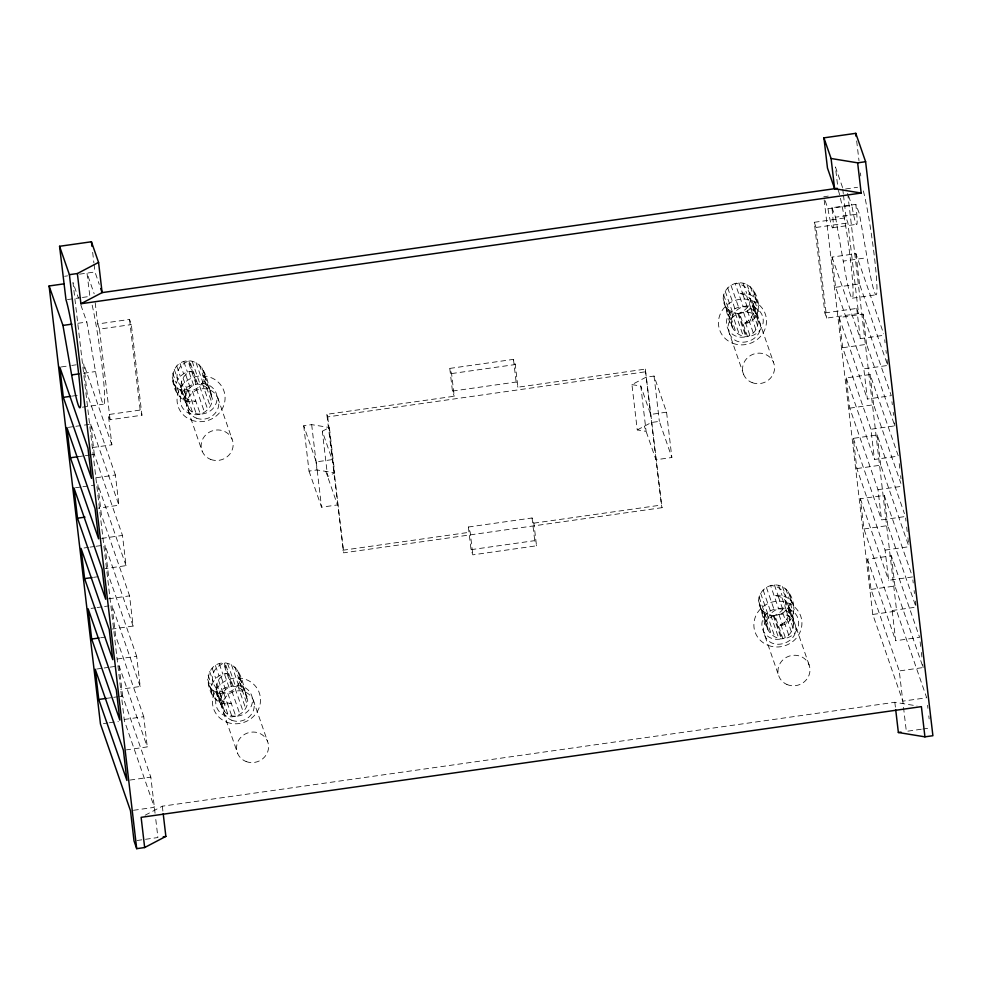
<?xml version="1.0" encoding="UTF-8"?>
<svg xmlns="http://www.w3.org/2000/svg" width="982" height="982" viewBox="0 0 982 982"><rect width="100%" height="100%" fill="white"/><g stroke="black" fill="none" stroke-linecap="round" stroke-linejoin="round"><path stroke-width="0.74" stroke-dasharray="4.91 3.68" d="M176.404 391.29C173.458 381.642 181.793 371.589 191.564 371.306C175.483 376.081 178.528 401.883 195.848 401.147C171.482 407.935 161.956 360.112 189.587 360.775C207.214 362.984 207.607 385.656 212.296 398.643C212.394 407.186 204.87 414.269 196.523 414.711A16.117 15.172 -19.1 0 1 180.258 400.263A16.117 15.172 -19.1 0 1 196.032 384.208L197.64 383.987C203.839 384.723 209.804 388.541 211.695 394.727M172.832 380.967C178.307 399.858 209.583 390.161 203.642 371.503M211.817 693.39C208.871 683.742 217.218 673.701 226.977 673.407C210.897 678.181 213.941 703.984 231.261 703.259C206.907 710.035 197.382 662.212 225.013 662.875C242.64 665.096 243.033 687.756 247.722 700.755C247.82 709.286 240.283 716.381 231.948 716.811A16.117 15.172 -19.1 0 1 215.684 702.376A16.117 15.172 -19.1 0 1 231.445 686.308L233.053 686.099C239.252 686.835 245.218 690.653 247.108 696.827M208.245 683.067C213.732 701.97 244.997 692.261 239.068 673.615M753.66 305.255C760.424 315.431 760.657 331.732 747.498 336.544L745.89 336.765C728.263 334.543 727.871 311.871 723.182 298.884C723.083 290.341 730.62 283.258 738.955 282.816C760.24 282.055 767.445 322.489 743.03 323.643C759.111 318.868 756.066 293.066 738.746 293.802C746.529 291.421 755.784 295.705 758.19 303.659M731.836 326.024C728.889 316.364 737.237 306.372 746.995 306.04A16.117 15.172 -19.1 0 1 763.272 320.488A16.117 15.172 -19.1 0 1 747.498 336.544L739.458 313.319L737.85 313.54C731.651 312.804 725.686 308.986 723.795 302.8M758.129 318.156C756.521 311.429 750.027 306.752 743.214 306.703L735.174 283.479A16.117 15.172 -19.1 0 1 749.499 293.029A16.117 15.172 -19.1 0 1 745.215 309.649L739.458 313.319C749.229 313.037 757.564 302.984 754.618 293.336M789.074 607.355C795.85 617.531 796.083 633.832 782.912 638.656L781.316 638.865C763.689 636.643 763.296 613.983 758.607 600.996C758.509 592.453 766.046 585.358 774.381 584.928C795.666 584.155 802.859 624.601 778.444 625.755C794.536 620.98 791.48 595.178 774.172 595.902C781.954 593.533 791.197 597.817 793.616 605.771M767.261 628.136C764.303 618.464 772.65 608.472 782.421 608.153A16.117 15.172 -19.1 0 1 798.685 622.588A16.117 15.172 -19.1 0 1 782.912 638.656L774.872 615.432L773.276 615.64C767.077 614.904 761.099 611.086 759.221 604.912M793.542 620.256C791.946 613.529 785.44 608.865 778.64 608.803L770.6 585.579A16.117 15.172 -19.1 0 1 784.925 595.141A16.117 15.172 -19.1 0 1 780.641 611.749L774.872 615.432C784.643 615.137 792.99 605.096 790.031 595.448M200.316 414.048C182.996 414.785 179.952 388.982 196.032 384.208L187.992 360.983L182.222 364.666A16.117 15.172 -19.1 0 0 177.938 381.274A16.117 15.172 -19.1 0 0 192.263 390.836L200.316 414.048A16.117 15.172 -19.1 0 0 217.022 396.924A16.117 15.172 -19.1 0 0 197.64 383.987L189.587 360.775M235.729 716.16C218.409 716.885 215.365 691.082 231.445 686.308L223.405 663.096L217.648 666.766A16.117 15.172 -19.1 0 0 213.364 683.386A16.117 15.172 -19.1 0 0 227.689 692.936L235.729 716.16A16.117 15.172 -19.1 0 0 252.435 699.024A16.117 15.172 -19.1 0 0 233.053 686.099L225.013 662.875M729.331 333.229C736.549 351.446 766.979 339.146 759.184 321.04C751.966 302.824 721.537 315.124 729.331 333.229L743.632 374.51M809.131 665.047L794.843 623.766C788.423 605.207 757.539 616.328 764.512 634.716L778.812 675.997M322.317 431.233L329.387 427.526L334.702 472.845L327.632 476.552L322.317 431.233L332.149 459.625L316.229 461.884L303.72 425.758L311.675 424.629L329.387 427.526M631.942 384.613L640.804 386.061L646.107 431.368L637.257 429.92L631.942 384.613L646.082 377.186L654.049 376.057L666.557 412.182L671.86 457.502L655.939 459.76L644.327 426.213M637.257 429.92L651.397 422.505L659.352 421.376L671.86 457.502M145.103 815.244L162.325 806.197L894.835 702.277L916.967 705.911M64.616 276.286L67.598 275.856M79.542 274.162L94.972 271.977L99.256 284.363M845.6 188.974L857.544 187.28M67.476 299.571L80.917 297.669M82.414 297.46L89.878 296.404L87.005 273.106L94.149 293.753M823.8 196.744L828.28 196.105M825.175 200.733L827.949 208.724A32.246 2.21 81.9 0 0 832.748 227.934A32.246 2.21 81.9 0 0 831.938 207.742L855.825 204.354L859.422 213.794L867.118 257.726A56.428 3.879 81.9 0 0 876.705 281.38A56.428 3.879 81.9 0 0 863.043 189.722M827.949 208.724L851.836 205.336A32.246 2.21 81.9 0 0 856.635 224.547A32.246 2.21 81.9 0 0 855.825 204.354M77.873 323.299L86.833 322.035L95.524 371.552A56.428 3.879 81.9 0 0 104.448 391.916A56.428 3.879 81.9 0 0 91.743 303.315M831.938 207.742L835.535 217.194L859.422 213.794M95.217 302.812L97.697 323.962L129.538 319.445L131.33 324.6L141.948 415.226L110.107 419.744L108.315 414.588L140.168 410.071L141.948 415.226M814.274 222.3L846.116 217.783L847.908 222.939L858.538 313.577L826.684 318.094L824.892 312.939L814.274 222.3L816.054 227.468L826.684 318.094M97.697 323.962L99.477 329.117L131.33 324.6M816.054 227.468L847.908 222.939M832.429 227.738L856.316 224.35M903.931 516.716L881.541 519.895L877.994 489.674L849.761 408.144L846.226 377.935L870.113 374.547L898.346 456.078L874.459 459.466L870.911 429.257L842.679 347.726L839.144 317.517L863.018 314.13L891.263 395.66L867.376 399.048L863.829 368.839L835.596 287.309L832.049 257.088L855.936 253.7L883.677 333.806M61.289 366.937L70.25 365.66M71.747 365.451L76.228 364.813M835.535 217.194L843.231 261.114L867.118 257.726M83.58 373.246L95.524 371.552M835.596 287.309L859.483 283.908L887.716 365.451L863.829 368.839M72.3 396.09L78.265 395.23M82.414 407.186L103.306 404.216M852.462 298.16L876.337 294.76M824.892 312.939L856.746 308.422L858.538 313.577M449.781 368.41L513.476 359.375L515.268 364.543L517.919 387.19L645.309 369.122L662.15 507.657L343.663 552.829L326.834 414.306L454.224 396.237L451.573 373.577L449.781 368.41L452.444 391.069L454.224 396.237M68.372 427.354L74.35 426.507M75.847 426.298L90.774 424.175L118.945 505.227L98.04 508.185M451.573 373.577L515.268 364.543M452.444 391.069L516.139 382.035L517.919 387.19M92.455 447.559L111.862 444.797L108.315 414.588M832.049 257.088L860.293 338.63L884.168 335.243M326.834 414.306L327.73 416.884L646.205 371.699M842.679 347.726L866.566 344.338L894.798 425.869L870.911 429.257M77.885 456.716L83.863 455.869M85.36 455.66L89.828 455.022M91.326 454.813L94.309 454.384L122.492 535.436L126.027 565.644L105.123 568.603M95.991 477.768L115.397 475.006L118.945 505.227M75.467 487.772L81.432 486.925M82.93 486.716L94.873 485.022M666.557 412.182L650.624 414.441L640.804 386.061M303.72 425.758L309.023 471.078L316.99 469.948L334.702 472.845M849.761 408.144L873.649 404.756L900.899 483.426M101.588 538.394L122.492 535.436M309.023 471.078L321.531 507.191L337.464 504.932L325.84 471.397M912.511 576.925L888.624 580.313L885.077 550.104L856.844 468.561L853.309 438.353L877.196 434.965L904.434 513.635M84.035 547.981L88.515 547.355M90.013 547.134L94.493 546.495M95.978 546.287L101.956 545.44M856.844 468.561L880.731 465.173L908.473 545.28M93.548 577.342L98.028 576.716M468.377 527.015L532.072 517.98L533.864 523.148L536.516 545.796L472.821 554.842L471.041 549.675L468.377 527.015L470.169 532.183L472.821 554.842M342.779 550.251L470.169 532.183M533.864 523.148L661.254 505.067L662.15 507.657M108.671 598.824L129.575 595.853L133.11 626.062L112.218 629.032M877.994 489.674L901.881 486.286M471.041 549.675L534.736 540.64L536.516 545.796M921.263 729.245L906.337 731.369L899.254 670.939L871.009 589.409L867.474 559.188L891.361 555.8L919.594 637.343L895.707 640.73L892.172 610.522L863.927 528.979L860.392 498.77L884.279 495.382L912.02 575.489M91.117 608.41L95.598 607.772M97.095 607.563L103.061 606.716M104.558 606.495L109.039 605.869M863.927 528.979L887.814 525.591L915.555 605.698M100.63 637.772L108.094 636.704M117.251 659.032L136.658 656.271L140.193 686.479L120.786 689.241M885.077 550.104L908.964 546.716M96.715 669.037L102.68 668.19M104.178 667.981L108.658 667.343M110.144 667.134L119.104 665.857L147.275 746.909L126.383 749.867M871.009 589.409L894.897 586.021L923.141 667.551L899.254 670.939M106.228 698.398L112.194 697.551M113.691 697.343L118.171 696.704M119.657 696.496L122.652 696.066L150.823 777.118L155.426 816.386M124.333 719.45L143.74 716.7L147.275 746.909M892.172 610.522L916.046 607.134L915.347 601.094M103.441 723.599L107.922 722.961M109.419 722.752L118.368 721.475M872.765 614.45L896.652 611.062L926.677 697.76L902.789 701.148L872.765 614.45L824.156 199.788M129.919 780.076L150.823 777.118M133.466 810.297L154.37 807.327L124.346 720.628L72.987 282.583L78.425 298.074M137.001 840.506L157.906 837.536L155.61 817.896M922.761 729.037L930.224 727.981M764.512 634.716C770.931 653.276 801.815 642.142 794.843 623.766M838.137 190.042L838.849 192.03A56.428 3.879 81.9 0 1 852.769 283.97A56.428 3.879 81.9 0 1 843.231 261.114M80.892 305.12L86.833 322.035M111.862 444.797L83.691 363.757L87.226 393.966L115.397 475.006M126.027 565.644L97.856 484.592L101.391 514.813L129.575 595.853M133.11 626.062L104.939 545.022L108.474 575.231L136.658 656.271M140.193 686.479L112.022 605.44L115.569 635.649L143.74 716.7M848.608 196.019L851.836 205.336M842.581 187.574L835.437 166.928L837.806 187.145M839.144 317.517L867.376 399.048M846.226 377.935L874.459 459.466M853.309 438.353L881.541 519.895M860.392 498.77L888.624 580.313M867.474 559.188L895.707 640.73M752.961 289.739L756.533 300.062M755.232 297.264L758.804 307.587M750.358 286.719L753.931 297.03M754.741 301.241L758.325 311.552M747.007 284.461L750.579 294.784M759.184 321.04L773.472 362.321M752.237 301.548L756.705 314.449M753.206 304.997L756.778 315.32M754.004 309.207L758.472 322.108M749.843 298.368L754.311 311.269M743.116 283.135L746.688 293.446M753.268 313.16L757.736 326.061M746.651 295.913L751.12 308.814M750.714 308.287L754.286 318.61M751.488 316.83L755.956 329.731M738.955 282.816L742.527 293.139M742.871 294.355L747.339 307.256M747.437 310.877L751.009 321.2M748.787 319.972L753.255 332.873M743.595 312.595L747.167 322.918M745.363 322.366L749.831 335.267M730.976 285.271L739.029 308.495M738.587 313.258L746.627 336.482M737.85 313.54L745.89 336.765A16.117 15.172 -19.1 0 1 726.508 323.827A16.117 15.172 -19.1 0 1 743.214 306.703M727.699 287.861L735.739 311.085M735.297 313.012L743.337 336.237M725.207 291.151L733.247 314.375M731.406 311.687L739.458 334.911M723.673 294.907L731.713 318.131M728.055 309.428L736.095 332.653M723.182 298.884L731.222 322.108M725.452 306.396L733.493 329.621M788.374 591.851L791.946 602.175M790.645 599.364L794.217 609.687M785.784 588.819L789.356 599.143M790.166 603.341L793.738 613.664M782.421 586.561L785.993 596.884M787.662 603.66L792.118 616.561M788.62 607.097L792.204 617.42M789.43 611.32L793.898 624.208M785.269 600.468L789.737 613.369M778.53 585.235L782.102 595.558M788.693 615.26L793.161 628.161M782.077 598.013L786.545 610.914M786.128 610.387L789.7 620.71M786.913 618.93L791.382 631.831M774.381 584.928L777.953 595.252M778.284 596.455L782.752 609.356M782.85 612.977L786.422 623.3M784.213 622.072L788.681 634.973M779.008 614.695L782.593 625.018M780.776 624.466L785.244 637.367M766.402 587.371L774.442 610.595M774 615.37L782.04 638.582M773.276 615.64L781.316 638.865A16.117 15.172 -19.1 0 1 761.922 625.939A16.117 15.172 -19.1 0 1 778.64 608.803M763.124 589.973L771.165 613.185M770.723 615.125L778.763 638.349M760.633 593.251L768.673 616.475M766.832 613.799L774.872 637.011M759.086 597.019L767.126 620.243M763.468 611.54L771.521 634.765M758.607 600.996L766.647 624.208M760.878 608.509L768.918 631.733M217.771 397.845L232.059 439.126M201.985 367.906L210.025 391.131M204.256 375.419L212.296 398.643M199.395 364.874L207.435 388.099M203.777 379.396L211.817 402.62M196.032 362.616L204.072 385.84M202.231 383.152L210.271 406.376M192.141 361.29L200.181 384.514M199.739 386.442L207.779 409.666M188.863 361.045L196.903 384.269M196.461 389.032L204.501 412.256M189.231 372.583L193.7 385.484M183.855 361.707L187.427 372.031M185.794 374.977L190.263 387.878M180.013 363.438L183.585 373.749M188.483 391.487L196.191 413.496M183.106 378.119L187.574 391.02M176.735 366.028L180.307 376.339M187.943 399.036L192.411 411.937M181.326 381.789L185.794 394.69M184.334 391.18L187.906 401.503M184.739 396.581L189.207 409.482M180.578 385.742L185.046 398.643M174.244 369.318L177.816 379.629M180.934 389.694L186.826 406.303M187.918 410.034L202.218 451.315M180.442 389.854L184.015 400.165M172.697 373.074L176.269 383.397M177.079 387.595L180.663 397.919M172.218 377.051L175.79 387.362M174.489 384.563L178.061 394.887M253.184 699.957L267.485 741.238M237.411 670.006L245.451 693.231M239.682 677.531L247.722 700.755M234.808 666.987L242.849 690.199M239.191 681.508L247.231 704.72M231.457 664.728L239.498 687.952M237.656 685.264L245.696 708.488M227.566 663.402L235.606 686.614M235.164 688.554L243.205 711.778M224.277 663.157L232.317 686.381M231.887 691.144L239.927 714.368M224.657 674.695L229.125 687.596M219.268 663.82L222.84 674.143M221.22 677.089L225.688 689.99M215.426 665.538L219.011 675.862M227.149 702.707L231.617 715.608M223.908 693.599L227.48 703.91M218.52 680.231L222.988 693.132M212.149 668.128L215.733 678.452M223.356 701.148L227.824 714.049M216.74 683.902L221.208 696.803M219.747 693.28L223.319 703.603M220.164 698.693L224.632 711.594M216.003 687.854L220.471 700.755M209.657 671.418L213.229 681.741M217.771 695.502L222.239 708.403M216.359 691.807L220.827 704.708M223.344 712.134L237.632 753.415M215.856 691.954L219.44 702.277M208.123 675.174L211.695 685.497M212.505 689.695L216.077 700.019M207.632 679.151L211.216 689.474M209.903 686.676L213.487 696.987M884.708 339.772L885.064 342.792M885.948 350.341L886.304 353.36M887.004 359.412L887.716 365.451M891.963 401.699L892.319 404.719M893.203 412.28L893.559 415.3M894.442 422.849L894.798 425.869M899.23 463.639L899.758 468.168M900.641 475.718L900.997 478.737M905.6 518.017L905.956 521.037M906.668 527.076L907.196 531.606M907.908 537.645L908.436 542.187M912.867 579.945L913.223 582.964M914.107 590.513L914.463 593.533M920.122 641.872L920.662 646.402M921.362 652.453L921.902 656.983M922.785 664.532L923.141 667.551M927.56 705.322L927.916 708.341M928.8 715.89L929.156 718.91M856.672 140.954L858.992 160.753M860.416 172.942L860.772 175.987M855.936 253.7L859.483 283.908M863.018 314.13L866.566 344.338M870.113 374.547L873.649 404.756M877.196 434.965L880.731 465.173M884.279 495.382L887.814 525.591M891.361 555.8L894.897 586.021M847.687 193.356L896.652 611.062M842.752 189.084L843.293 193.614M843.464 195.123L846.116 217.783M856.746 308.422L860.293 338.63M894.835 702.277L895.535 708.329M654.049 376.057L659.352 421.376M645.309 369.122L661.254 505.067M513.476 359.375L516.139 382.035M532.072 517.98L534.736 540.64M327.73 416.884L343.663 552.829M316.229 461.884L321.531 507.191M311.675 424.629L316.99 469.948M129.538 319.445L140.168 410.071M162.325 806.197L163.037 812.237M92.664 252.337L93.904 262.918M94.076 264.428L94.972 271.977M99.477 329.117L110.107 419.744M90.774 424.175L94.309 454.384M119.104 665.857L122.652 696.066M752.126 382.624A16.117 15.172 -19.1 0 0 774.479 366.151A16.117 15.172 -19.1 0 0 749.057 356.466A16.117 15.172 -19.1 0 0 752.126 382.624M786.913 684.479A16.117 15.172 -19.1 0 0 809.954 668.926A16.117 15.172 -19.1 0 0 785.048 658.161A16.117 15.172 -19.1 0 0 786.913 684.479M231.838 720.26A16.117 15.172 -19.1 0 0 254.191 703.787A16.117 15.172 -19.1 0 0 228.769 694.09A16.117 15.172 -19.1 0 0 231.838 720.26M246.126 761.541A16.117 15.172 -19.1 0 0 268.479 745.068A16.117 15.172 -19.1 0 0 243.057 735.371A16.117 15.172 -19.1 0 0 246.126 761.541M196.412 418.148A16.117 15.172 -19.1 0 0 218.765 401.675A16.117 15.172 -19.1 0 0 193.344 391.99A16.117 15.172 -19.1 0 0 196.412 418.148M210.713 459.429A16.117 15.172 -19.1 0 0 233.065 442.968A16.117 15.172 -19.1 0 0 207.644 433.271A16.117 15.172 -19.1 0 0 210.713 459.429M226.83 722.2A24.182 22.758 -19.1 0 0 260.365 697.502A24.182 22.758 -19.1 0 0 222.227 682.956A24.182 22.758 -19.1 0 0 226.83 722.2M768.243 645.395A24.182 22.758 -19.1 0 0 801.778 620.685A24.182 22.758 -19.1 0 0 763.652 606.152A24.182 22.758 -19.1 0 0 768.243 645.395M732.83 343.295A24.182 22.758 -19.1 0 0 766.353 318.585A24.182 22.758 -19.1 0 0 728.227 304.039A24.182 22.758 -19.1 0 0 732.83 343.295M191.416 420.1A24.182 22.758 -19.1 0 0 224.939 395.39A24.182 22.758 -19.1 0 0 186.813 380.856A24.182 22.758 -19.1 0 0 191.416 420.1"/><path stroke-width="1.47" d="M59.571 246.286L69.403 274.665L77.369 273.536L98.568 262.403L91.424 241.768L59.571 246.286L65.99 299.792A56.428 3.879 81.9 0 1 80.229 390.32A56.428 3.879 81.9 0 1 71.637 374.94L62.946 325.423L49.1 285.971L64.026 283.847M77.369 273.536L80.905 303.745L102.116 292.611L837.265 188.323M49.1 285.971L100.459 724.016L130.483 810.715L134.018 840.923L136.707 848.669L144.661 847.54L165.872 836.406L163.208 813.747M823.923 137.848L831.079 158.495L857.642 162.84L861.177 193.049L834.614 188.704L827.47 168.057L823.923 137.848L855.776 133.331L865.608 161.711L932.9 735.714L924.934 736.844L898.37 732.498L895.719 709.839M857.642 162.84L865.608 161.711M80.905 303.745L861.177 193.049M62.946 325.423L71.907 324.146M71.637 374.94L79.1 373.872M63.339 397.354L91.522 478.394L87.975 448.185L59.804 367.145L63.339 397.354L70.802 396.298M70.422 457.772L98.605 538.823L95.058 508.615L66.886 427.563L70.422 457.772L77.885 456.716M77.504 518.201L105.688 599.241L102.14 569.032L73.969 487.98L77.504 518.201L84.98 517.133M84.599 578.619L112.77 659.659L109.223 629.45L81.052 548.41L84.599 578.619L92.062 577.563M91.682 639.037L119.853 720.088L116.306 689.88L88.135 608.828L91.682 639.037L99.145 637.981M98.765 699.466L126.936 780.506L123.401 750.297L95.217 669.245L98.765 699.466L106.228 698.398M163.221 836.787L165.872 836.406M898.37 732.498L901.022 732.118M100.68 288.487L102.116 292.611L98.568 262.403M855.776 133.331L856.132 136.375M924.934 736.844L921.398 706.635L141.126 817.331L144.661 847.54M831.079 158.495L834.614 188.704M91.424 241.768L91.952 246.298M69.403 274.665L136.707 848.669"/></g></svg>
